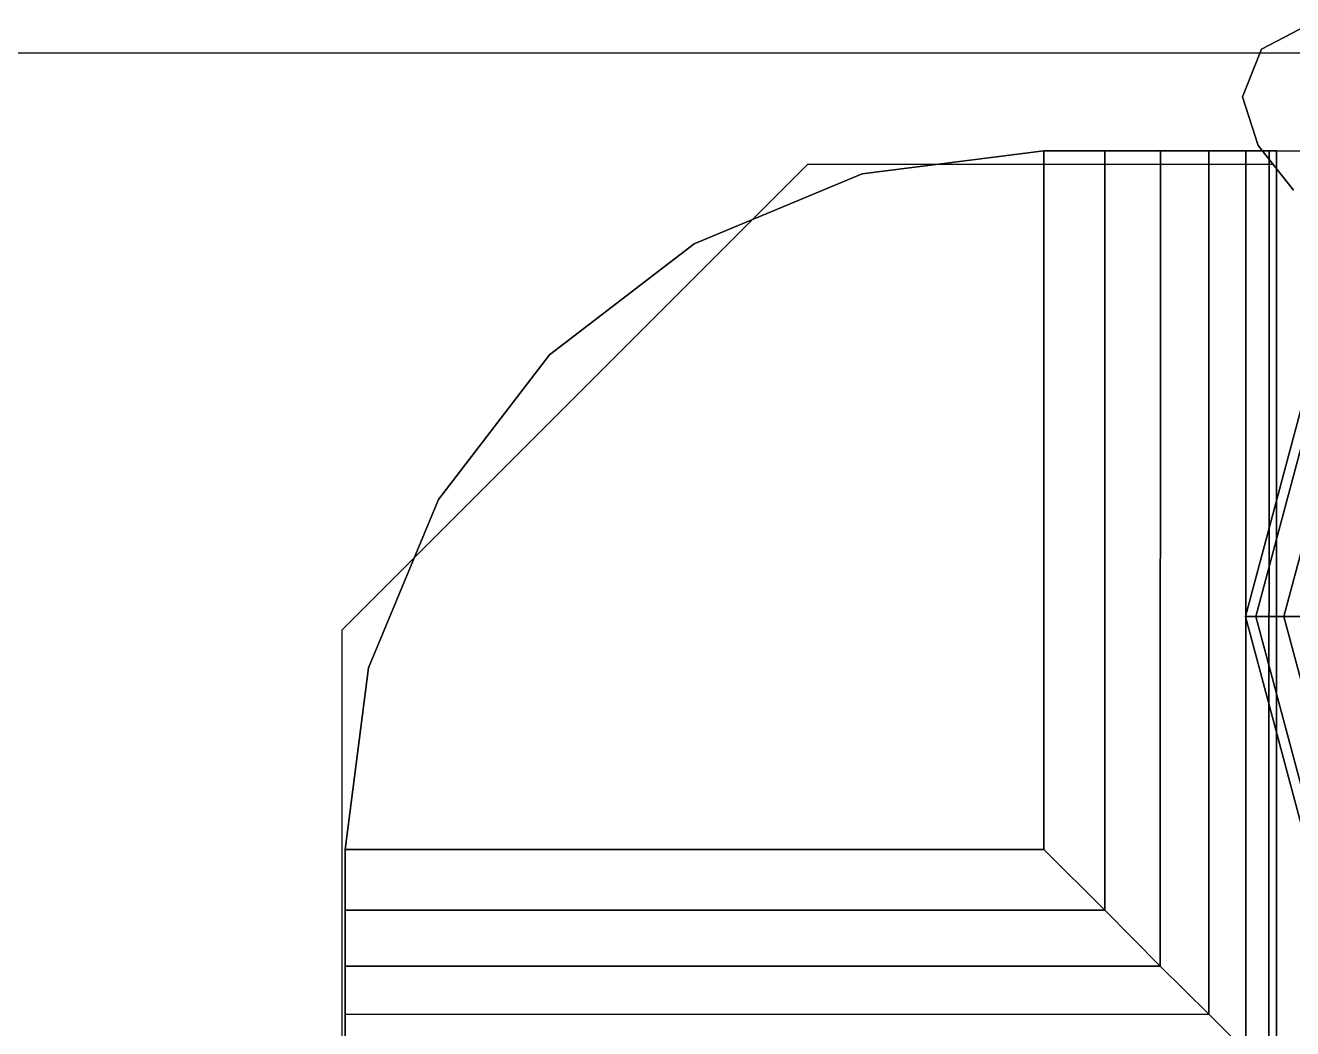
# Model space of a CAD drawing. Extents: x -170 to 1783, y -20 to 1205.
# Drawn here: x 69.652 to 72.373, y 1188.905 to 1191.059 of the extents above; entities that cross this region are included whole.
import ezdxf

# ---------------------------------------------------------------- set-up
doc = ezdxf.new("R2010")
doc.units = 0
doc.header["$LTSCALE"] = 96
doc.header["$MEASUREMENT"] = 0
for name, color, linetype in [('A-FURN-3-PANEL-GLIDE', 7, 'Continuous'), ('A-FURN-3-PANEL-TRIM', 7, 'Continuous'), ('A-FURN-P-PNLS', 7, 'Continuous'), ('A-FURN-P-PNLS-POWR', 7, 'Continuous'), ('A-WALL-EXT_A', 7, 'Continuous'), ('MAIN_PANEL', 7, 'Continuous'), ('MAIN_PANEL_COMP', 7, 'Continuous'), ('SM', 7, 'Continuous')]:
    doc.layers.add(name, color=color, linetype=linetype)

# ---------------------------------------------------------------- blocks, each defined once
blk = doc.blocks.new('EC-EFP-456')
at = {"layer": 'A-FURN-3-PANEL-GLIDE', "color": 20, "linetype": 'Continuous'}
for points in [[(-0.0447, 1, 0.2464), (-0.0668, 1, 0.1642), (0.0608, 1.4759, 0.1642), (0.0798, 1.4649, 0.2464)], [(-0.0668, 1, 0.1642), (-0.0447, 1, 0.0821), (0.0798, 1.4649, 0.0821), (0.0608, 1.4759, 0.1642)], [(0.0154, 1, 0.3065), (-0.0447, 1, 0.2464), (0.0798, 1.4649, 0.2464), (0.1319, 1.4348, 0.3065)], [(-0.0447, 1, 0.0821), (0.0154, 1, 0.022), (0.1319, 1.4348, 0.022), (0.0798, 1.4649, 0.0821)], [(0.0975, 1, 0.3285), (0.0154, 1, 0.3065), (0.1319, 1.4348, 0.3065), (0.203, 1.3937, 0.3285)], [(0.0154, 1, 0.022), (0.0975, 1), (0.203, 1.3937), (0.1319, 1.4348, 0.022)], [(0.0798, 0.5351, 0.2464), (0.0608, 0.5241, 0.1642), (-0.0668, 1, 0.1642), (-0.0447, 1, 0.2464)], [(0.0608, 0.5241, 0.1642), (0.0798, 0.5351, 0.0821), (-0.0447, 1, 0.0821), (-0.0668, 1, 0.1642)], [(0.1319, 0.5652, 0.3065), (0.0798, 0.5351, 0.2464), (-0.0447, 1, 0.2464), (0.0154, 1, 0.3065)], [(0.0798, 0.5351, 0.0821), (0.1319, 0.5652, 0.022), (0.0154, 1, 0.022), (-0.0447, 1, 0.0821)], [(0.203, 0.6063, 0.3285), (0.1319, 0.5652, 0.3065), (0.0154, 1, 0.3065), (0.0975, 1, 0.3285)], [(0.1319, 0.5652, 0.022), (0.203, 0.6063), (0.0975, 1), (0.0154, 1, 0.022)]]:
    blk.add_3dface(points, dxfattribs=at)
at = {"layer": 'A-FURN-3-PANEL-TRIM', "color": 60, "linetype": 'Continuous'}
for points, invisible_edges in [([(-0.0735, 2.1159, 3.8013), (0.6, 2.1348, 3.8013), (0.065, 2.269, 3.8013), (-0.0322, 2.2178, 3.8013)], 3), ([(-0.0735, 2.1159, 4.013), (-0.0322, 2.2178, 4.013), (0.065, 2.269, 4.013), (0.6, 2.1348, 4.013)], 12), ([(0.0361, 1.9153, 3.8013), (0.6, 2.1348, 3.8013), (-0.0735, 2.1159, 3.8013), (-0.0395, 2.0114, 3.8013)], 3), ([(0.0361, 1.9153, 4.013), (-0.0395, 2.0114, 4.013), (-0.0735, 2.1159, 4.013), (0.6, 2.1348, 4.013)], 12)]:
    blk.add_3dface(points, dxfattribs=dict(at, invisible_edges=invisible_edges))
for points in [[(-0.0322, 2.2178, 3.8013), (0.065, 2.269, 3.8013), (0.065, 2.269, 4.013), (-0.0322, 2.2178, 4.013)], [(-0.0735, 2.1159, 3.8013), (-0.0322, 2.2178, 3.8013), (-0.0322, 2.2178, 4.013), (-0.0735, 2.1159, 4.013)], [(-0.0395, 2.0114, 3.8013), (-0.0735, 2.1159, 3.8013), (-0.0735, 2.1159, 4.013), (-0.0395, 2.0114, 4.013)], [(0.0361, 1.9153, 3.8013), (-0.0395, 2.0114, 3.8013), (-0.0395, 2.0114, 4.013), (0.0361, 1.9153, 4.013)]]:
    blk.add_3dface(points, dxfattribs=at)
at = {"layer": 'A-FURN-P-PNLS', "color": 60, "linetype": 'Continuous'}
for p, q in [((0, 0), (0, 2)), ((0, 2), (48, 2))]:
    blk.add_line(p, q, dxfattribs=at)
at = {"layer": 'A-FURN-P-PNLS-POWR', "color": 1, "linetype": 'Continuous'}
blk.add_line((22, 1), (0, 1), dxfattribs=at)
at = {"layer": 'MAIN_PANEL', "color": 7, "linetype": 'Continuous'}
for p in [(0, 2), (0, 2, 55.663), (0, 2)]:
    blk.add_point(p, dxfattribs=at)
blk = doc.blocks.new('EC-FPFC-56')
at = {"layer": 'MAIN_PANEL_COMP', "color": 7, "linetype": 'Continuous'}
for p in [(2.0002, -2), (2.0297, -2.0077)]:
    blk.add_point(p, dxfattribs=at)
at = {"layer": 'SM', "color": 60, "linetype": 'Continuous'}
for p, q in [((1.0002, 0), (0.0002, 0)), ((2.0002, -1), (1.0002, 0)), ((2.0002, -2), (2.0002, -1))]:
    blk.add_line(p, q, dxfattribs=at)
for points in [[(0.0297, -0.0077, 55.5), (0.5297, -0.0077, 55.5), (0.5297, -0.0077, 3), (0.0297, -0.0077, 3)], [(0.0297, -0.0077, 3), (0.5297, -0.0077, 3), (0.5297, -0.0077), (0.0297, -0.0077)], [(0.1753, -0.0077, 55.8535), (0.0962, -0.0077, 55.75), (0.0962, -1.9413, 55.75), (0.1762, -1.8621, 55.8535)], [(0.2788, -0.0077, 55.9326), (0.1753, -0.0077, 55.8535), (0.1762, -1.8621, 55.8535), (0.2788, -1.7577, 55.9326)], [(0.3989, -0.0077, 55.9834), (0.2788, -0.0077, 55.9326), (0.2788, -1.7577, 55.9326), (0.3989, -1.6385, 55.9834)], [(0.5297, -0.0077, 56), (0.3989, -0.0077, 55.9834), (0.3989, -1.6385, 55.9834), (0.5297, -1.5077, 56)], [(0.9194, -0.0575, 55.5), (0.5297, -0.0077, 55.5), (0.5297, -0.0077, 56), (0.9194, -0.0575, 56)], [(0.9194, -0.0575), (0.5297, -0.0077), (0.5297, -0.0077, 3), (0.9194, -0.0575, 3)], [(0.9194, -0.0575, 3), (0.5297, -0.0077, 3), (0.5297, -0.0077, 55.5), (0.9194, -0.0575, 55.5)], [(1.2807, -0.2079), (0.9194, -0.0575), (0.9194, -0.0575, 3), (1.2807, -0.2079, 3)], [(1.2807, -0.2079, 55.5), (0.9194, -0.0575, 55.5), (0.9194, -0.0575, 56), (1.2807, -0.2079, 56)], [(1.2807, -0.2079, 3), (0.9194, -0.0575, 3), (0.9194, -0.0575, 55.5), (1.2807, -0.2079, 55.5)], [(1.5913, -0.4461), (1.2807, -0.2079), (1.2807, -0.2079, 3), (1.5913, -0.4461, 3)], [(1.5913, -0.4461, 55.5), (1.2807, -0.2079, 55.5), (1.2807, -0.2079, 56), (1.5913, -0.4461, 56)], [(1.5913, -0.4461, 3), (1.2807, -0.2079, 3), (1.2807, -0.2079, 55.5), (1.5913, -0.4461, 55.5)], [(1.8295, -0.7567), (1.5913, -0.4461), (1.5913, -0.4461, 3), (1.8295, -0.7567, 3)], [(1.8295, -0.7567, 3), (1.5913, -0.4461, 3), (1.5913, -0.4461, 55.5), (1.8295, -0.7567, 55.5)], [(1.8295, -0.7567, 55.5), (1.5913, -0.4461, 55.5), (1.5913, -0.4461, 56), (1.8295, -0.7567, 56)], [(1.9799, -1.118), (1.8295, -0.7567), (1.8295, -0.7567, 3), (1.9799, -1.118, 3)], [(1.9799, -1.118, 3), (1.8295, -0.7567, 3), (1.8295, -0.7567, 55.5), (1.9799, -1.118, 55.5)], [(1.9799, -1.118, 55.5), (1.8295, -0.7567, 55.5), (1.8295, -0.7567, 56), (1.9799, -1.118, 56)], [(2.0297, -1.5077), (1.9799, -1.118), (1.9799, -1.118, 3), (2.0297, -1.5077, 3)], [(2.0297, -1.5077, 3), (1.9799, -1.118, 3), (1.9799, -1.118, 55.5), (2.0297, -1.5077, 55.5)], [(2.0297, -1.5077, 55.5), (1.9799, -1.118, 55.5), (1.9799, -1.118, 56), (2.0297, -1.5077, 56)], [(2.0297, -1.6385, 55.9834), (2.0297, -1.5077, 56), (0.5297, -1.5077, 56), (0.3989, -1.6385, 55.9834)], [(2.0297, -2.0077, 3), (2.0297, -1.5077, 3), (2.0297, -1.5077, 55.5), (2.0297, -2.0077, 55.5)], [(2.0297, -2.0077), (2.0297, -1.5077), (2.0297, -1.5077, 3), (2.0297, -2.0077, 3)], [(2.0297, -1.7586, 55.9326), (2.0297, -1.6385, 55.9834), (0.3989, -1.6385, 55.9834), (0.2788, -1.7577, 55.9326)], [(0.2788, -1.7577, 55.9326), (0.1762, -1.8621, 55.8535), (2.0297, -1.8621, 55.8535), (2.0297, -1.7586, 55.9326)], [(0.1762, -1.8621, 55.8535), (0.0962, -1.9413, 55.75), (2.0297, -1.9413, 55.75), (2.0297, -1.8621, 55.8535)], [(0.0962, -1.9413, 55.75), (0.0454, -1.9911, 55.6299), (2.0297, -1.992, 55.6299), (2.0297, -1.9413, 55.75)], [(0.0454, -1.9911, 55.6299), (0.0297, -2.0077, 55.5), (2.0297, -2.0077, 55.5), (2.0297, -1.992, 55.6299)], [(2.0297, -2.0077, 55.5), (0.0297, -2.0077, 55.5), (0.0297, -2.0077, 3), (2.0297, -2.0077, 3)], [(2.0297, -2.0077, 3), (0.0297, -2.0077, 3), (0.0297, -2.0077), (2.0297, -2.0077)]]:
    blk.add_3dface(points, dxfattribs=at)
for points, invisible_edges in [([(0.0454, -0.0077, 55.6299), (0.5297, -0.0077, 55.5), (0.0297, -0.0077, 55.5)], 1), ([(0.5297, -0.0077, 55.5), (0.0454, -0.0077, 55.6299), (0.5297, -0.0077, 56)], 3), ([(0.0962, -0.0077, 55.75), (0.5297, -0.0077, 56), (0.0454, -0.0077, 55.6299)], 3), ([(0.5297, -0.0077, 56), (0.0962, -0.0077, 55.75), (0.3989, -0.0077, 55.9834)], 3), ([(0.1753, -0.0077, 55.8535), (0.3989, -0.0077, 55.9834), (0.0962, -0.0077, 55.75)], 3), ([(0.3989, -0.0077, 55.9834), (0.1753, -0.0077, 55.8535), (0.2788, -0.0077, 55.9326)], 1), ([(0.5297, -1.5077, 56), (1.9799, -1.118, 56), (0.5297, -0.0077, 56)], 3), ([(1.8295, -0.7567, 56), (0.5297, -0.0077, 56), (1.9799, -1.118, 56)], 3), ([(0.5297, -0.0077, 56), (1.8295, -0.7567, 56), (0.9194, -0.0575, 56)], 3), ([(1.5913, -0.4461, 56), (0.9194, -0.0575, 56), (1.8295, -0.7567, 56)], 3), ([(0.9194, -0.0575, 56), (1.5913, -0.4461, 56), (1.2807, -0.2079, 56)], 1), ([(1.9799, -1.118, 56), (0.5297, -1.5077, 56), (2.0297, -1.5077, 56)], 1), ([(2.0297, -2.0077, 55.5), (2.0297, -1.5077, 55.5), (2.0297, -1.992, 55.6299)], 2), ([(2.0297, -1.5077, 56), (2.0297, -1.992, 55.6299), (2.0297, -1.5077, 55.5)], 3), ([(2.0297, -1.992, 55.6299), (2.0297, -1.5077, 56), (2.0297, -1.9413, 55.75)], 3), ([(2.0297, -1.6385, 55.9834), (2.0297, -1.9413, 55.75), (2.0297, -1.5077, 56)], 3), ([(2.0297, -1.9413, 55.75), (2.0297, -1.6385, 55.9834), (2.0297, -1.8621, 55.8535)], 3), ([(2.0297, -1.7586, 55.9326), (2.0297, -1.8621, 55.8535), (2.0297, -1.6385, 55.9834)], 2)]:
    blk.add_3dface(points, dxfattribs=dict(at, invisible_edges=invisible_edges))

msp = doc.modelspace()

# ---------------------------------------------------------------- linework, layer by layer
at = {"layer": 'A-WALL-EXT_A', "color": 2, "linetype": 'Continuous'}
msp.add_line((34, 1191), (218.5, 1191), dxfattribs=at)

# ---------------------------------------------------------------- block references
at = {"layer": 'MAIN_PANEL', "color": 47, "linetype": 'Continuous'}
msp.add_blockref('EC-EFP-456', (72.33896, 1188.78997), dxfattribs=at)
at = {"layer": 'MAIN_PANEL_COMP', "color": 47, "linetype": 'Continuous', "rotation": 90}
msp.add_blockref('EC-FPFC-56', (70.3313, 1188.76022), dxfattribs=at)

doc.saveas('drawing.dxf')
